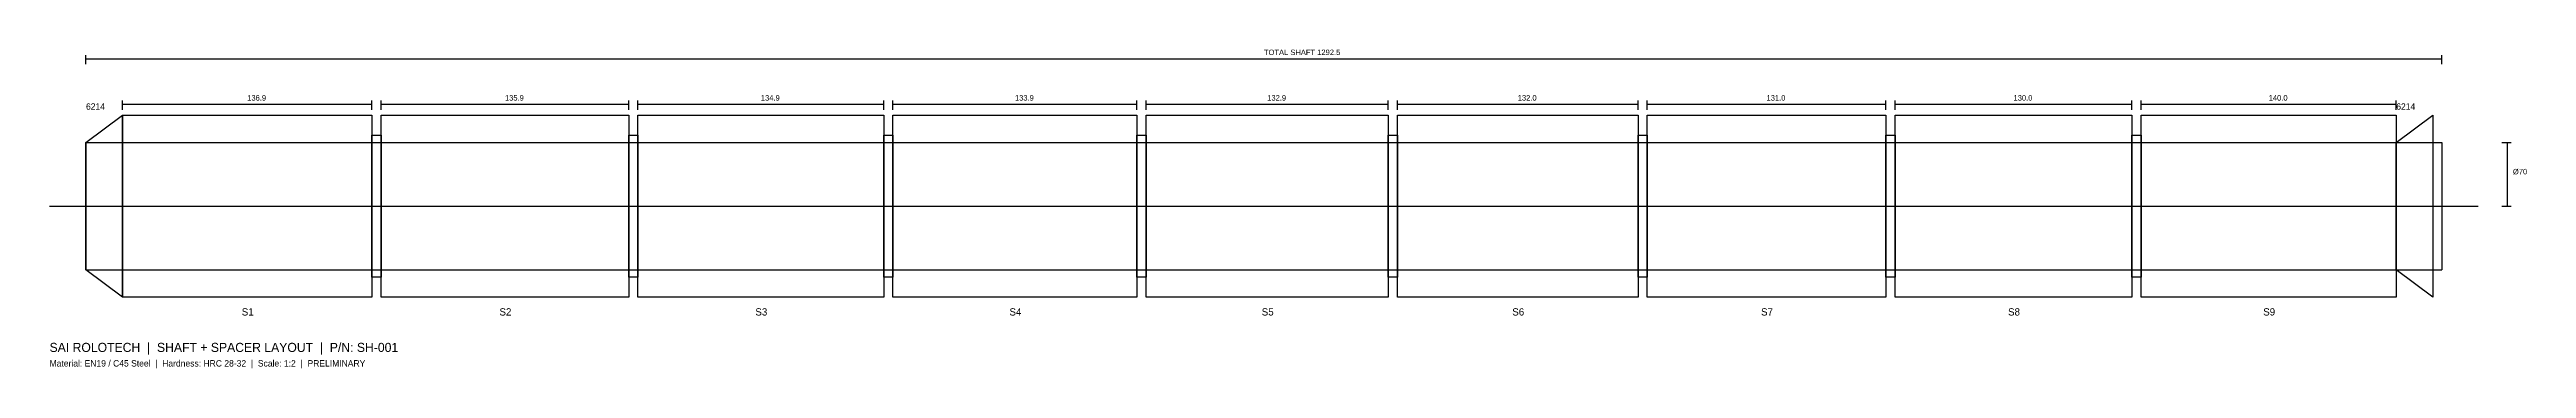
# Model space of a CAD drawing. Header units: metres. Extents: x -20 to 1339, y -89 to 86.
import ezdxf

# ---------------------------------------------------------------- set-up
doc = ezdxf.new("R2010")
doc.units = ezdxf.units.M
for name, color, linetype in [('CENTRE', 1, 'Continuous'), ('DIMENSION', 2, 'Continuous'), ('HATCH', 8, 'Continuous'), ('NOTES', 3, 'Continuous'), ('OUTLINE', 7, 'Continuous'), ('TITLE', 4, 'Continuous')]:
    doc.layers.add(name, color=color, linetype=linetype)

msp = doc.modelspace()

# ---------------------------------------------------------------- linework, layer by layer
at = {"layer": 'CENTRE'}
msp.add_line((-20, 0), (1312.5, 0), dxfattribs=at)
at = {"layer": 'DIMENSION', "color": 2}
for p, q in [((0, 78), (0, 83)), ((1292.5, 78), (1292.5, 83)), ((0, 81), (1292.5, 81)), ((20, 53), (20, 58)), ((20, 56), (156.9, 56)), ((156.9, 53), (156.9, 58)), ((161.9, 53), (161.9, 58)), ((161.9, 56), (297.8, 56)), ((297.8, 53), (297.8, 58)), ((302.8, 53), (302.8, 58)), ((302.8, 56), (437.7, 56)), ((437.7, 53), (437.7, 58)), ((442.7, 53), (442.7, 58)), ((442.7, 56), (576.6, 56)), ((576.6, 53), (576.6, 58)), ((581.6, 53), (581.6, 58)), ((581.6, 56), (714.5, 56)), ((714.5, 53), (714.5, 58)), ((719.5, 53), (719.5, 58)), ((719.5, 56), (851.5, 56)), ((851.5, 53), (851.5, 58)), ((856.5, 53), (856.5, 58)), ((856.5, 56), (987.5, 56)), ((987.5, 53), (987.5, 58)), ((992.5, 53), (992.5, 58)), ((992.5, 56), (1122.5, 56)), ((1122.5, 53), (1122.5, 58)), ((1127.5, 53), (1127.5, 58)), ((1127.5, 56), (1267.5, 56)), ((1267.5, 53), (1267.5, 58)), ((1325.5, 35), (1330.5, 35)), ((1328.5, 0), (1328.5, 35)), ((1325.5, 0), (1330.5, 0))]:
    msp.add_line(p, q, dxfattribs=at)
at = {"layer": 'HATCH'}
for points in [[(156.9, 39), (161.9, 39), (161.9, -39), (156.9, -39)], [(297.8, 39), (302.8, 39), (302.8, -39), (297.8, -39)], [(437.7, 39), (442.7, 39), (442.7, -39), (437.7, -39)], [(576.6, 39), (581.6, 39), (581.6, -39), (576.6, -39)], [(714.5, 39), (719.5, 39), (719.5, -39), (714.5, -39)], [(851.5, 39), (856.5, 39), (856.5, -39), (851.5, -39)], [(987.5, 39), (992.5, 39), (992.5, -39), (987.5, -39)], [(1122.5, 39), (1127.5, 39), (1127.5, -39), (1122.5, -39)]]:
    msp.add_lwpolyline(points, close=True, dxfattribs=at)
at = {"layer": 'OUTLINE'}
for p, q in [((0, 35), (1292.5, 35)), ((0, 35), (0, -35)), ((1292.5, 35), (1292.5, -35)), ((0, -35), (1292.5, -35))]:
    msp.add_line(p, q, dxfattribs=at)
for points in [[(0, 35), (20, 50), (20, -50), (0, -35)], [(20, 50), (156.9, 50), (156.9, -50), (20, -50)], [(161.9, 50), (297.8, 50), (297.8, -50), (161.9, -50)], [(302.8, 50), (437.7, 50), (437.7, -50), (302.8, -50)], [(442.7, 50), (576.6, 50), (576.6, -50), (442.7, -50)], [(581.6, 50), (714.5, 50), (714.5, -50), (581.6, -50)], [(719.5, 50), (851.5, 50), (851.5, -50), (719.5, -50)], [(856.5, 50), (987.5, 50), (987.5, -50), (856.5, -50)], [(992.5, 50), (1122.5, 50), (1122.5, -50), (992.5, -50)], [(1127.5, 50), (1267.5, 50), (1267.5, -50), (1127.5, -50)], [(1267.5, 35), (1287.5, 50), (1287.5, -50), (1267.5, -35)]]:
    msp.add_lwpolyline(points, close=True, dxfattribs=at)

# ---------------------------------------------------------------- texts
at = {"layer": 'DIMENSION'}
for s, p in [('TOTAL SHAFT 1292.5', (646.25, 83)), ('136.9', (88.45, 58)), ('135.9', (229.85, 58)), ('134.9', (370.25, 58)), ('133.9', (509.65, 58)), ('132.9', (648.05, 58)), ('132.0', (785.5, 58)), ('131.0', (922, 58)), ('130.0', (1057.5, 58)), ('140.0', (1197.5, 58)), ('Ø70', (1331.5, 17.5))]:
    msp.add_text(s, height=3, dxfattribs=at).set_placement(p)
at = {"layer": 'NOTES'}
for s, p in [('6214', (0, 53)), ('6214', (1267.5, 53)), ('Material: EN19 / C45 Steel  |  Hardness: HRC 28-32  |  Scale: 1:2  |  PRELIMINARY', (-20, -88))]:
    msp.add_text(s, height=3.5, dxfattribs=at).set_placement(p)
at = {"layer": 'TITLE'}
for s, height, p in [('S1', 4, (85.45, -60)), ('S2', 4, (226.85, -60)), ('S3', 4, (367.25, -60)), ('S4', 4, (506.65, -60)), ('S5', 4, (645.05, -60)), ('S6', 4, (782.5, -60)), ('S7', 4, (919, -60)), ('S8', 4, (1054.5, -60)), ('S9', 4, (1194.5, -60)), ('SAI ROLOTECH  |  SHAFT + SPACER LAYOUT  |  P/N: SH-001', 5, (-20, -80))]:
    msp.add_text(s, height=height, dxfattribs=at).set_placement(p)

doc.saveas('drawing.dxf')
